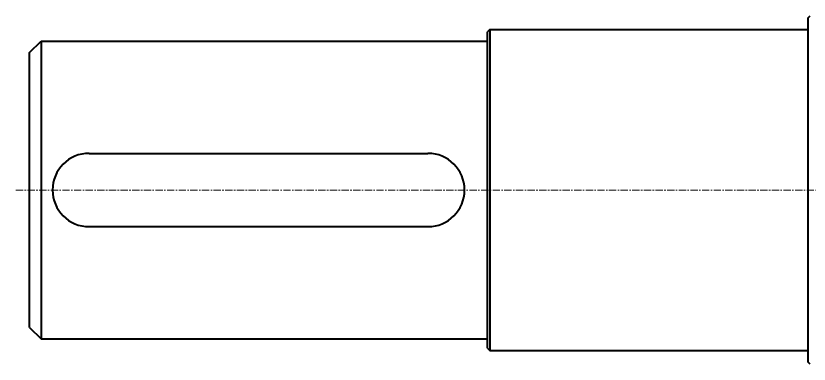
# Model space of a CAD drawing. Header units: millimetres. Extents: x -11382 to 23553, y -372 to 10786.
# Drawn here: x 9191.3 to 9537.8, y 4718.3 to 4870.3 of the extents above; entities that cross this region are included whole.
import ezdxf

# ---------------------------------------------------------------- set-up
doc = ezdxf.new("R2010")
doc.units = ezdxf.units.MM
doc.header["$LTSCALE"] = 0.2
doc.linetypes.add('CENTER', pattern=[50.8, 31.75, -6.35, 6.35, -6.35])
doc.layers.add('đường bao thấy', color=7, linetype='Continuous', lineweight=40)
doc.layers.add('đường nét tâm', color=137, linetype='CENTER', lineweight=15)

msp = doc.modelspace()

# ---------------------------------------------------------------- linework, layer by layer
at = {"layer": 'đường bao thấy', "ltscale": 0.5}
for p, q in [((9537.345, 4869.324), (9538.345, 4870.324)), ((9537.345, 4869.324), (9537.345, 4719.324)), ((9398.345, 4864.324), (9397.345, 4863.324)), ((9397.345, 4725.324), (9397.345, 4863.324)), ((9398.345, 4864.324), (9537.345, 4864.324)), ((9398.345, 4864.324), (9398.345, 4724.324)), ((9197.345, 4854.324), (9202.345, 4859.324)), ((9202.345, 4859.324), (9397.345, 4859.324)), ((9202.345, 4859.324), (9202.345, 4729.324)), ((9197.345, 4734.324), (9197.345, 4854.324)), ((9223.345, 4810.324), (9371.345, 4810.324)), ((9223.345, 4778.324), (9371.345, 4778.324)), ((9197.345, 4734.324), (9202.345, 4729.324)), ((9202.345, 4729.324), (9397.345, 4729.324)), ((9397.345, 4725.324), (9398.345, 4724.324)), ((9398.345, 4724.324), (9537.345, 4724.324)), ((9538.345, 4718.324), (9537.345, 4719.324))]:
    msp.add_line(p, q, dxfattribs=at)
for centre, start, end in [((9223.345, 4794.324), 90, 270), ((9371.345, 4794.324), 270, 90)]:
    msp.add_arc(centre, 16, start, end, dxfattribs=at)
at = {"layer": 'đường nét tâm', "ltscale": 0.5}
msp.add_line((9191.345, 4794.324), (9818.345, 4794.324), dxfattribs=at)

doc.saveas('drawing.dxf')
